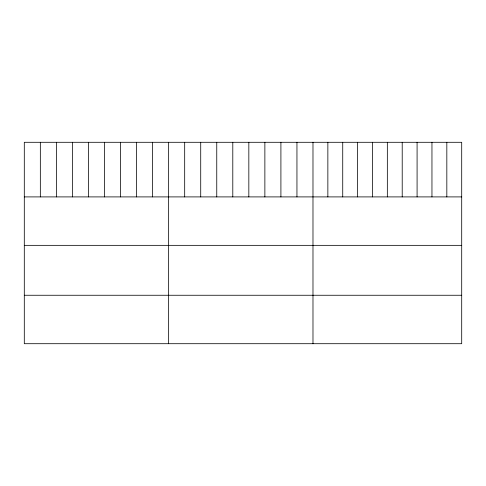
<?xml version="1.0" encoding="UTF-8"?>
<svg xmlns="http://www.w3.org/2000/svg" width="486" height="486" viewBox="0 0 486 486"><rect width="100%" height="100%" fill="white"/><g stroke="black" fill="none" stroke-linecap="round" stroke-linejoin="round"><path stroke-width="0.73" d="M461.7 196.903L461.7 343.705L24.3 343.705L24.3 142.295L461.7 142.295L461.7 196.903L24.3 196.903M24.3 245.345L461.7 245.345M24.3 295.257L461.7 295.257M446.828 142.295L446.828 196.903M431.957 142.295L431.957 196.903M417.085 142.295L417.085 196.903M402.214 142.295L402.214 196.903M387.342 142.295L387.342 196.903M372.47 142.295L372.47 196.903M357.599 142.295L357.599 196.903M342.727 142.295L342.727 196.903M327.856 142.295L327.856 196.903M312.984 142.295L312.984 343.705M296.946 142.295L296.946 196.903M280.908 142.295L280.908 196.903M264.87 142.295L264.87 196.903M248.832 142.295L248.832 196.903M232.794 142.295L232.794 196.903M216.756 142.295L216.756 196.903M200.718 142.295L200.718 196.903M184.68 142.295L184.68 196.903M168.642 142.295L168.642 343.705M152.604 142.295L152.604 196.903M136.566 142.295L136.566 196.903M120.528 142.295L120.528 196.903M104.49 142.295L104.49 196.903M88.452 142.295L88.452 196.903M72.414 142.295L72.414 196.903M56.376 142.295L56.376 196.903M40.338 142.295L40.338 196.903"/></g></svg>
